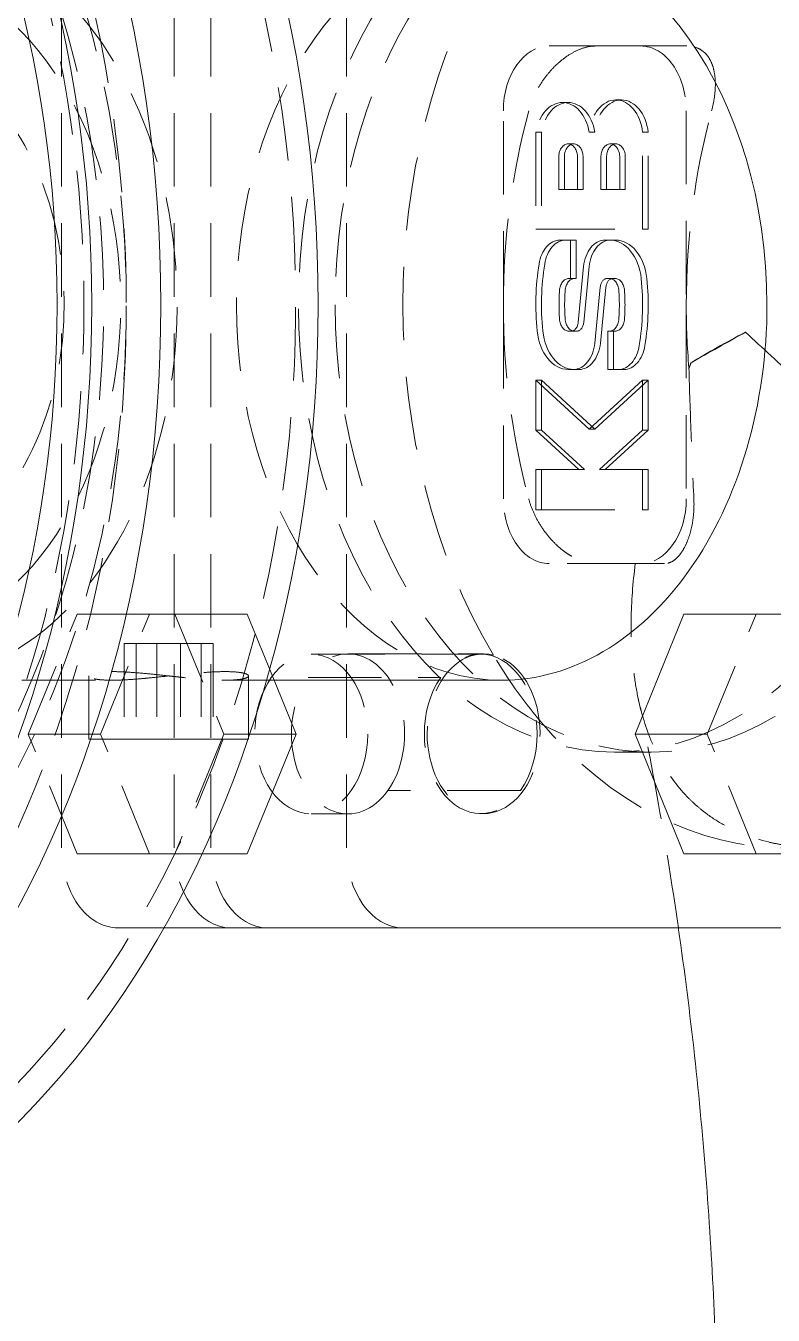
# Model space of a CAD drawing. Header units: millimetres. Extents: x -46397 to 283259, y -8690 to 23983.
# Drawn here: x -39877.8 to -39826.9, y 5236.1 to 5323.8 of the extents above; entities that cross this region are included whole.
import ezdxf

# ---------------------------------------------------------------- set-up
doc = ezdxf.new("R2010")
doc.units = ezdxf.units.MM
doc.linetypes.add('HIDDENX2', pattern=[0.75, 0.5, -0.25])

msp = doc.modelspace()

# ---------------------------------------------------------------- linework, layer by layer
at = {"color": 1, "linetype": 'HIDDENX2', "lineweight": 0, "ltscale": 10, "extrusion": (6.890185696795331e-16, 1, 0)}
for p, q in [((-39875.34658441256, 5267.846750590349, -1.499105149169903), (-39875.34624244607, 5341.759794069078, -1.499105149169903)), ((-39867.66064113873, 5267.846679470694, -1.499105149169903), (-39867.66029917225, 5341.759722949423, -1.499105149169903)), ((-39865.16270957474, 5267.84665635681, -1.499105149169903), (-39865.16236760825, 5341.759699835539, -1.499105149169903)), ((-39855.93957764615, 5267.846571013232, -1.499105149169903), (-39855.93923567969, 5341.759614491962, -1.499105149169903)), ((-39838.98605617811, 5322.411696305021, -1.499105149169903), (-39842.14307738497, 5322.411696305021, -1.499105149169903)), ((-39842.14305701785, 5322.411696304926, -1.499105149169903), (-39835.91744296605, 5322.411638698005, -1.499105149169903)), ((-39832.76042175916, 5322.411638698012, -1.499105149169903), (-39838.98603581096, 5322.411696304926, -1.499105149169903)), ((-39841.23038125894, 5318.567119086128, -1.499105149169903), (-39840.84608409525, 5318.567119086128, -1.499105149169903)), ((-39837.59877205206, 5318.743172438607, -1.499105149169903), (-39837.21447488837, 5318.743172438607, -1.499105149169903)), ((-39845.25594551224, 5304.803029456099, -1.499105149169903), (-39845.25588441087, 5318.009551195314, -1.499105149169903)), ((-39832.80465630727, 5318.009435981478, -1.499105149169903), (-39832.80471740864, 5304.802914242263, -1.499105149169903)), ((-39843.0461825087, 5316.54213588808, -1.499105149169903), (-39843.04621305937, 5309.938875018469, -1.499105149169903)), ((-39843.0461825087, 5316.54213588808, -1.499105149169903), (-39842.66188534501, 5316.54213588808, -1.499105149169903)), ((-39842.66188534501, 5316.542135888073, -1.499105149169903), (-39842.66191589567, 5309.938875018462, -1.499105149169903)), ((-39839.41457431181, 5316.542102284041, -1.499105149169903), (-39839.03027714812, 5316.542102284041, -1.499105149169903)), ((-39835.78299666563, 5309.938807810398, -1.499105149169903), (-39835.78296611493, 5316.542068680002, -1.499105149169903)), ((-39835.78296611493, 5316.542068680002, -1.499105149169903), (-39835.39866895124, 5316.542068680002, -1.499105149169903)), ((-39835.39869950191, 5309.938807810398, -1.499105149169903), (-39835.39866895124, 5316.542068680002, -1.499105149169903)), ((-39841.48978653157, 5314.913317138514, -1.499105149169903), (-39841.48979705459, 5312.638860616756, -1.499105149169903)), ((-39841.10548936788, 5314.913317138506, -1.499105149169903), (-39841.10549989089, 5312.638860616756, -1.499105149169903)), ((-39840.85166140884, 5315.749724277298, -1.499105149169903), (-39840.46736424512, 5315.749724277298, -1.499105149169903)), ((-39840.21354617397, 5312.638848807338, -1.499105149169903), (-39840.21353565098, 5314.913305329096, -1.499105149169903)), ((-39839.82924901028, 5312.638848807338, -1.499105149169903), (-39839.82923848726, 5314.913305329096, -1.499105149169903)), ((-39838.61562804435, 5314.913290543317, -1.499105149169903), (-39838.61563856737, 5312.638834021559, -1.499105149169903)), ((-39838.23133088063, 5314.913290543317, -1.499105149169903), (-39838.23134140365, 5312.638834021566, -1.499105149169903)), ((-39837.9775029216, 5315.749697682101, -1.499105149169903), (-39837.5932057579, 5315.749697682101, -1.499105149169903)), ((-39837.33938768675, 5312.638822212141, -1.499105149169903), (-39837.33937716373, 5314.913278733899, -1.499105149169903)), ((-39836.95509052303, 5312.638822212141, -1.499105149169903), (-39836.95508000001, 5314.913278733899, -1.499105149169903)), ((-39841.48979705459, 5312.638860616756, -1.499105149169903), (-39841.10549989089, 5312.638860616756, -1.499105149169903)), ((-39841.48979705459, 5312.638860616756, -1.499105149169903), (-39840.21354617397, 5312.638848807338, -1.499105149169903)), ((-39841.10549989089, 5312.638860616756, -1.499105149169903), (-39839.82924901028, 5312.638848807338, -1.499105149169903)), ((-39840.21354617397, 5312.638848807338, -1.499105149169903), (-39839.82924901028, 5312.638848807338, -1.499105149169903)), ((-39838.61563856734, 5312.638834021559, -1.499105149169903), (-39838.23134140365, 5312.638834021559, -1.499105149169903)), ((-39838.61563856734, 5312.638834021559, -1.499105149169903), (-39837.33938768675, 5312.638822212141, -1.499105149169903)), ((-39838.23134140365, 5312.638834021559, -1.499105149169903), (-39836.95509052303, 5312.638822212141, -1.499105149169903)), ((-39837.33938768675, 5312.638822212141, -1.499105149169903), (-39836.95509052303, 5312.638822212141, -1.499105149169903)), ((-39843.0462130594, 5309.938875018469, -1.499105149169903), (-39842.66191589567, 5309.938875018469, -1.499105149169903)), ((-39843.0462130594, 5309.938875018469, -1.499105149169903), (-39835.78299666563, 5309.938807810398, -1.499105149169903)), ((-39842.66191589567, 5309.938875018469, -1.499105149169903), (-39835.39869950194, 5309.938807810398, -1.499105149169903)), ((-39835.78299666563, 5309.938807810398, -1.499105149169903), (-39835.39869950194, 5309.938807810398, -1.499105149169903)), ((-39841.3902984414, 5309.205164043679, -1.499105149169903), (-39841.00600127771, 5309.205164043679, -1.499105149169903)), ((-39840.68048311421, 5309.205157475665, -1.499105149169903), (-39841.39028880099, 5309.205164043643, -1.499105149169903)), ((-39840.29618595052, 5309.205157475658, -1.499105149169903), (-39841.00599163727, 5309.205164043643, -1.499105149169903)), ((-39840.6804951987, 5306.593200953906, -1.499105149169903), (-39840.68048311421, 5309.205157475665, -1.499105149169903)), ((-39840.68048311421, 5309.205157475665, -1.499105149169903), (-39840.29618595052, 5309.205157475665, -1.499105149169903)), ((-39840.29619803501, 5306.593200953906, -1.499105149169903), (-39840.29618595052, 5309.205157475658, -1.499105149169903)), ((-39838.33739652578, 5309.205135794541, -1.499105149169903), (-39837.95309936209, 5309.205135794541, -1.499105149169903)), ((-39838.00886527679, 5309.205132754617, -1.499105149169903), (-39838.33738688534, 5309.205135794497, -1.499105149169903)), ((-39838.33738688537, 5309.205135794497, -1.499105149169903), (-39837.95308972165, 5309.205135794497, -1.499105149169903)), ((-39838.00886527679, 5309.205132754617, -1.499105149169903), (-39837.62456811307, 5309.205132754617, -1.499105149169903)), ((-39837.62456811307, 5309.205132754617, -1.499105149169903), (-39837.95308972165, 5309.205135794497, -1.499105149169903)), ((-39839.79706845194, 5307.405171189438, -1.499105149169903), (-39840.16729611787, 5303.595852923393, -1.499105149169903)), ((-39839.41277128825, 5307.405171189438, -1.499105149169903), (-39839.78299895418, 5303.595852923386, -1.499105149169903)), ((-39840.79557115908, 5306.593202018698, -1.499105149169903), (-39840.41127399536, 5306.593202018698, -1.499105149169903)), ((-39840.79556694988, 5306.593202018684, -1.499105149169903), (-39840.41126978619, 5306.593202018684, -1.499105149169903)), ((-39840.79556694988, 5306.593202018684, -1.499105149169903), (-39840.6804951987, 5306.593200953906, -1.499105149169903)), ((-39840.6804951987, 5306.593200953906, -1.499105149169903), (-39840.29619803501, 5306.593200953906, -1.499105149169903)), ((-39840.41126978619, 5306.593202018691, -1.499105149169903), (-39840.29619803501, 5306.593200953906, -1.499105149169903)), ((-39838.18910966138, 5306.593177900572, -1.499105149169903), (-39837.80481249769, 5306.593177900572, -1.499105149169903)), ((-39838.1891065313, 5306.593177900558, -1.499105149169903), (-39837.8048093676, 5306.593177900558, -1.499105149169903)), ((-39838.18910653132, 5306.593177900558, -1.499105149169903), (-39838.03367373315, 5306.593176462305, -1.499105149169903)), ((-39838.03367373315, 5306.593176462312, -1.499105149169903), (-39837.64937656946, 5306.593176462312, -1.499105149169903)), ((-39837.8048093676, 5306.593177900558, -1.499105149169903), (-39837.64937656946, 5306.593176462312, -1.499105149169903)), ((-39839.03218879632, 5302.200772508931, -1.499105149169903), (-39838.66196113042, 5306.010090774983, -1.499105149169903)), ((-39838.64789163263, 5302.200772508923, -1.499105149169903), (-39838.27766396673, 5306.010090774976, -1.499105149169903)), ((-39845.25600661361, 5291.59650771689, -1.499105149169903), (-39845.25594551224, 5304.803029456099, -1.499105149169903)), ((-39832.80471740864, 5304.802914242263, -1.499105149169903), (-39832.80477851001, 5291.596392503055, -1.499105149169903)), ((-39840.64015070986, 5303.012765797804, -1.499105149169903), (-39840.79558351514, 5303.012767236057, -1.499105149169903)), ((-39840.79558351514, 5303.012767236057, -1.499105149169903), (-39840.41128635145, 5303.012767236057, -1.499105149169903)), ((-39840.64015070986, 5303.012765797804, -1.499105149169903), (-39840.25585354617, 5303.012765797804, -1.499105149169903)), ((-39840.64014758691, 5303.012765797789, -1.499105149169903), (-39840.25585042319, 5303.012765797789, -1.499105149169903)), ((-39840.25585354617, 5303.012765797804, -1.499105149169903), (-39840.41128635142, 5303.012767236057, -1.499105149169903)), ((-39838.14876204956, 5303.012742744456, -1.499105149169903), (-39838.14877413405, 5300.400786222704, -1.499105149169903)), ((-39838.03369029841, 5303.012741679678, -1.499105149169903), (-39838.14876204956, 5303.012742744463, -1.499105149169903)), ((-39838.14876204956, 5303.012742744456, -1.499105149169903), (-39837.76446488587, 5303.012742744456, -1.499105149169903)), ((-39838.03369029841, 5303.012741679678, -1.499105149169903), (-39837.64939313472, 5303.012741679678, -1.499105149169903)), ((-39838.03368608921, 5303.012741679656, -1.499105149169903), (-39837.64938892549, 5303.012741679656, -1.499105149169903)), ((-39837.76446488587, 5303.012742744463, -1.499105149169903), (-39837.76447697036, 5300.400786222711, -1.499105149169903)), ((-39837.64939313472, 5303.012741679678, -1.499105149169903), (-39837.76446488587, 5303.012742744456, -1.499105149169903)), ((-39840.8203919715, 5300.400810943745, -1.499105149169903), (-39840.43609480781, 5300.400810943745, -1.499105149169903)), ((-39840.8203919715, 5300.400810943745, -1.499105149169903), (-39840.49187036292, 5300.400807903864, -1.499105149169903)), ((-39840.49187036295, 5300.400807903864, -1.499105149169903), (-39840.10757319923, 5300.400807903864, -1.499105149169903)), ((-39840.49186072248, 5300.40080790382, -1.499105149169903), (-39840.10756355879, 5300.40080790382, -1.499105149169903)), ((-39840.43609480781, 5300.400810943745, -1.499105149169903), (-39840.10757319923, 5300.400807903864, -1.499105149169903)), ((-39838.14877413405, 5300.400786222704, -1.499105149169903), (-39837.76447697036, 5300.400786222704, -1.499105149169903)), ((-39838.14877413405, 5300.400786222704, -1.499105149169903), (-39837.4389684473, 5300.400779654718, -1.499105149169903)), ((-39837.76447697036, 5300.400786222704, -1.499105149169903), (-39837.05467128361, 5300.400779654718, -1.499105149169903)), ((-39837.43895880686, 5300.400779654675, -1.499105149169903), (-39837.05466164317, 5300.400779654675, -1.499105149169903)), ((-39843.04626058266, 5299.667135887971, -1.499105149169903), (-39843.04627628697, 5296.272788644538, -1.499105149169903)), ((-39839.41466781677, 5296.331829590587, -1.499105149169903), (-39843.04626058266, 5299.667135887964, -1.499105149169903)), ((-39843.04626058266, 5299.667135887971, -1.499105149169903), (-39842.66196341897, 5299.667135887971, -1.499105149169903)), ((-39842.66196341897, 5299.667135887964, -1.499105149169903), (-39842.66197912328, 5296.272788644531, -1.499105149169903)), ((-39839.03037065308, 5296.331829590587, -1.499105149169903), (-39842.66196341897, 5299.667135887971, -1.499105149169903)), ((-39835.78304418889, 5299.6670686799, -1.499105149169903), (-39839.41466781677, 5296.331829590587, -1.499105149169903)), ((-39835.3987470252, 5299.6670686799, -1.499105149169903), (-39839.03037065308, 5296.331829590587, -1.499105149169903)), ((-39835.78305989321, 5296.272721436467, -1.499105149169903), (-39835.78304418892, 5299.6670686799, -1.499105149169903)), ((-39835.78304418889, 5299.6670686799, -1.499105149169903), (-39835.3987470252, 5299.6670686799, -1.499105149169903)), ((-39835.39876272951, 5296.272721436467, -1.499105149169903), (-39835.3987470252, 5299.6670686799, -1.499105149169903)), ((-39843.04627628697, 5296.272788644538, -1.499105149169903), (-39842.66197912325, 5296.272788644538, -1.499105149169903)), ((-39843.04627628697, 5296.272788644538, -1.499105149169903), (-39840.12746272841, 5293.592108879416, -1.499105149169903)), ((-39842.66197912328, 5296.272788644538, -1.499105149169903), (-39839.74316556472, 5293.592108879416, -1.499105149169903)), ((-39839.41466781677, 5296.331829590587, -1.499105149169903), (-39839.03037065308, 5296.331829590587, -1.499105149169903)), ((-39838.70189825637, 5293.592095688374, -1.499105149169903), (-39835.78305989321, 5296.272721436467, -1.499105149169903)), ((-39838.31760109268, 5293.592095688366, -1.499105149169903), (-39835.39876272951, 5296.272721436467, -1.499105149169903)), ((-39835.78305989321, 5296.272721436467, -1.499105149169903), (-39835.39876272951, 5296.272721436467, -1.499105149169903)), ((-39843.04628868928, 5293.59213588793, -1.499105149169903), (-39843.04630131691, 5290.862788061825, -1.499105149169903)), ((-39840.12746272841, 5293.592108879423, -1.499105149169903), (-39843.04628868928, 5293.59213588793, -1.499105149169903)), ((-39843.04628868928, 5293.59213588793, -1.499105149169903), (-39842.66199152559, 5293.59213588793, -1.499105149169903)), ((-39842.66199152559, 5293.59213588793, -1.499105149169903), (-39842.66200415322, 5290.862788061825, -1.499105149169903)), ((-39839.74316556472, 5293.592108879423, -1.499105149169903), (-39842.66199152559, 5293.59213588793, -1.499105149169903)), ((-39840.12746272841, 5293.592108879423, -1.499105149169903), (-39839.74316556472, 5293.592108879423, -1.499105149169903)), ((-39835.78307229554, 5293.592068679859, -1.499105149169903), (-39838.7018982564, 5293.592095688374, -1.499105149169903)), ((-39838.70189825637, 5293.592095688374, -1.499105149169903), (-39838.31760109268, 5293.592095688374, -1.499105149169903)), ((-39835.39877513185, 5293.592068679859, -1.499105149169903), (-39838.31760109268, 5293.592095688374, -1.499105149169903)), ((-39835.78308492314, 5290.862720853754, -1.499105149169903), (-39835.78307229554, 5293.592068679859, -1.499105149169903)), ((-39835.78307229554, 5293.592068679859, -1.499105149169903), (-39835.39877513185, 5293.592068679859, -1.499105149169903)), ((-39835.39878775945, 5290.862720853754, -1.499105149169903), (-39835.39877513182, 5293.592068679859, -1.499105149169903)), ((-39843.04630131691, 5290.862788061832, -1.499105149169903), (-39842.66200415319, 5290.862788061832, -1.499105149169903)), ((-39843.04630131691, 5290.862788061832, -1.499105149169903), (-39835.78308492314, 5290.862720853761, -1.499105149169903)), ((-39842.66200415319, 5290.862788061825, -1.499105149169903), (-39835.39878775945, 5290.862720853754, -1.499105149169903)), ((-39835.78308492314, 5290.862720853754, -1.499105149169903), (-39835.39878775945, 5290.862720853754, -1.499105149169903)), ((-39835.91760590303, 5287.194247393442, -1.499105149169903), (-39842.14321995483, 5287.194305000357, -1.499105149169903)), ((-39838.98619874794, 5287.194305000357, -1.499105149169903), (-39836.27673992625, 5287.194279929167, -1.499105149169903)), ((-39834.27853052312, 5287.19424739334, -1.499105149169903), (-39835.91758553591, 5287.19424739334, -1.499105149169903)), ((-39877.59872518756, 5275.596796106979, -1.499105149169903), (-39874.27057640703, 5283.74897002007, -1.499105149169903)), ((-39874.27057640703, 5283.74897002007, -1.499105149169903), (-39869.35157271178, 5283.748924503491, -1.499105149169903)), ((-39874.27057640703, 5283.74897002007, -1.499105149169903), (-39867.61435427971, 5283.74897002007, -1.499105149169903)), ((-39872.67972149234, 5275.5967505904, -1.499105149169903), (-39869.35157271178, 5283.748924503491, -1.499105149169903)), ((-39869.35157271178, 5283.748924503491, -1.499105149169903), (-39862.69535058446, 5283.748924503491, -1.499105149169903)), ((-39867.61435427971, 5283.74897002007, -1.499105149169903), (-39862.69535058446, 5283.748924503491, -1.499105149169903)), ((-39867.61435427971, 5283.74897002007, -1.499105149169903), (-39864.28628093295, 5275.596796106972, -1.499105149169903)), ((-39862.69535058446, 5283.748924503491, -1.499105149169903), (-39860.8627500477, 5279.259937413301, -1.499105149169903)), ((-39832.96631725266, 5283.74897002007, -1.499105149169903), (-39828.04731355741, 5283.748924503499, -1.499105149169903)), ((-39831.37546233798, 5275.5967505904, -1.499105149169903), (-39828.04731355741, 5283.748924503491, -1.499105149169903)), ((-39828.04731355741, 5283.748924503491, -1.499105149169903), (-39821.39109143009, 5283.748924503491, -1.499105149169903)), ((-39871.07573010464, 5281.760021651581, -1.499105149169903), (-39871.07576027815, 5275.238282521105, -1.499105149169903)), ((-39870.26361464072, 5281.76000387168, -1.499105149169903), (-39871.07573010464, 5281.760021651588, -1.499105149169903)), ((-39871.07573010464, 5281.760021651581, -1.499105149169903), (-39868.85698939551, 5281.760021651581, -1.499105149169903)), ((-39870.26361464072, 5281.76000387168, -1.499105149169903), (-39870.26364481423, 5275.238264741204, -1.499105149169903)), ((-39867.23275846773, 5281.759986091757, -1.499105149169903), (-39870.26361464072, 5281.760003871673, -1.499105149169903)), ((-39868.85698939551, 5281.760021651581, -1.499105149169903), (-39868.85701956903, 5275.238282521105, -1.499105149169903)), ((-39868.85698939551, 5281.760021651581, -1.499105149169903), (-39865.82613322252, 5281.760003871673, -1.499105149169903)), ((-39867.23275846773, 5281.759986091757, -1.499105149169903), (-39867.23278864124, 5275.238246961281, -1.499105149169903)), ((-39865.0140177586, 5281.759986091757, -1.499105149169903), (-39867.23275846773, 5281.759986091757, -1.499105149169903)), ((-39865.82613322252, 5281.76000387168, -1.499105149169903), (-39865.82616339604, 5275.238264741204, -1.499105149169903)), ((-39865.82613322252, 5281.76000387168, -1.499105149169903), (-39865.0140177586, 5281.759986091764, -1.499105149169903)), ((-39865.0140177586, 5281.759986091757, -1.499105149169903), (-39865.01404793211, 5275.238246961281, -1.499105149169903)), ((-39858.33750580202, 5281.031462079353, -1.499105149169903), (-39846.80859089128, 5281.031355399874, -1.499105149169903)), ((-39855.82420225089, 5281.053178095909, -1.499105149169903), (-39846.60107032233, 5281.053092752324, -1.499105149169903)), ((-39885.53052462565, 5279.260165669412, -1.499105149169903), (-39871.88797687038, 5279.260039432043, -1.499105149169903)), ((-39873.47966676179, 5279.550766011324, -1.499105149169903), (-39873.47968671392, 5275.238289885786, -1.499105149169903)), ((-39864.2020772445, 5279.259968312795, -1.499105149169903), (-39861.38611076062, 5279.259942256062, -1.499105149169903)), ((-39862.61010154415, 5279.55073271783, -1.499105149169903), (-39862.61012097105, 5275.351776734958, -1.499105149169903)), ((-39858.54930118896, 5279.450482186602, -1.499105149169903), (-39849.51831784224, 5279.450398621014, -1.499105149169903)), ((-39874.27065184081, 5267.444622193888, -1.499105149169903), (-39877.59872518756, 5275.596796106979, -1.499105149169903)), ((-39877.59872518756, 5275.596796106979, -1.499105149169903), (-39872.67972149234, 5275.5967505904, -1.499105149169903)), ((-39869.35164814556, 5267.444576677301, -1.499105149169903), (-39872.67972149234, 5275.5967505904, -1.499105149169903)), ((-39864.28628093295, 5275.596796106979, -1.499105149169903), (-39867.61442971349, 5267.444622193881, -1.499105149169903)), ((-39864.28628093295, 5275.596796106979, -1.499105149169903), (-39862.52719908755, 5275.596779829825, -1.499105149169903)), ((-39836.2944660332, 5275.596796106979, -1.499105149169903), (-39831.37546233798, 5275.5967505904, -1.499105149169903)), ((-39828.0473889912, 5267.444576677301, -1.499105149169903), (-39831.37546233795, 5275.5967505904, -1.499105149169903)), ((-39868.85701956903, 5275.238282521113, -1.499105149169903), (-39871.07576027815, 5275.238282521113, -1.499105149169903)), ((-39870.26364481423, 5275.238264741197, -1.499105149169903), (-39871.07576027815, 5275.238282521113, -1.499105149169903)), ((-39867.23278864124, 5275.238246961281, -1.499105149169903), (-39870.26364481423, 5275.238264741197, -1.499105149169903)), ((-39868.85701956903, 5275.238282521113, -1.499105149169903), (-39865.82616339604, 5275.238264741197, -1.499105149169903)), ((-39865.01404793214, 5275.238246961281, -1.499105149169903), (-39867.23278864124, 5275.238246961281, -1.499105149169903)), ((-39865.82616339604, 5275.238264741197, -1.499105149169903), (-39865.01404793214, 5275.238246961281, -1.499105149169903)), ((-39837.68557300643, 5274.368418601824, -1.499105149169903), (-39835.18764144243, 5274.368395487933, -1.499105149169903)), ((-39844.08359253159, 5271.764486091956, -1.499105149169903), (-39853.11457587834, 5271.764569657552, -1.499105149169903)), ((-39858.33760638037, 5270.161896862129, -1.499105149169903), (-39855.83967481638, 5270.161873748238, -1.499105149169903)), ((-39846.79331948253, 5270.183529313089, -1.499105149169903), (-39846.60117090069, 5270.183527535092, -1.499105149169903)), ((-39867.61442971349, 5267.444622193888, -1.499105149169903), (-39874.27065184081, 5267.444622193888, -1.499105149169903)), ((-39874.27065184081, 5267.444622193888, -1.499105149169903), (-39869.35164814556, 5267.444576677309, -1.499105149169903)), ((-39865.77701501656, 5267.444576677301, -1.499105149169903), (-39869.35164814556, 5267.444576677301, -1.499105149169903)), ((-39867.61442971349, 5267.444622193888, -1.499105149169903), (-39865.77700174067, 5267.444605191779, -1.499105149169903)), ((-39871.50366306474, 5262.411967981726, -1.499105149169903), (-39868.36117202515, 5262.411938903601, -1.499105149169903)), ((-39868.36115560561, 5262.411967981624, -1.499105149169903), (-39871.50363792013, 5262.411967981624, -1.499105149169903))]:
    msp.add_line(p, q, dxfattribs=at)
at = {"color": 2, "linetype": 'Continuous', "lineweight": 0, "ltscale": 10, "extrusion": (6.890185696795331e-16, 1, 0)}
for p, q in [((-39836.2944660332, 5275.596796106979, -1.499105149169903), (-39832.96631725266, 5283.74897002007, -1.499105149169903)), ((-39832.96631725266, 5283.74897002007, -1.499105149169903), (-39826.31009512534, 5283.74897002007, -1.499105149169903)), ((-39861.38611076062, 5279.259942256062, -1.499105149169903), (-39845.37147101996, 5279.259794069224, -1.499105149169903)), ((-39860.8627500477, 5279.259937413301, -1.499105149169903), (-39859.3672772377, 5275.5967505904, -1.499105149169903)), ((-39859.3672772377, 5275.5967505904, -1.499105149169903), (-39862.69542601827, 5267.444576677301, -1.499105149169903)), ((-39862.52719908755, 5275.596779829825, -1.499105149169903), (-39859.3672772377, 5275.5967505904, -1.499105149169903)), ((-39832.96639268645, 5267.444622193888, -1.499105149169903), (-39836.2944660332, 5275.596796106979, -1.499105149169903)), ((-39862.61012097105, 5275.351776734958, -1.499105149169903), (-39862.61012149634, 5275.238239596593, -1.499105149169903)), ((-39862.69542601824, 5267.444576677301, -1.499105149169903), (-39865.77701501656, 5267.444576677301, -1.499105149169903)), ((-39865.77700174067, 5267.444605191779, -1.499105149169903), (-39862.69542601824, 5267.444576677309, -1.499105149169903)), ((-39826.31017055913, 5267.444622193888, -1.499105149169903), (-39832.96639268645, 5267.444622193888, -1.499105149169903)), ((-39832.96639268645, 5267.444622193888, -1.499105149169903), (-39828.0473889912, 5267.444576677309, -1.499105149169903)), ((-39821.39116686388, 5267.444576677301, -1.499105149169903), (-39828.0473889912, 5267.444576677301, -1.499105149169903)), ((-39868.36117202515, 5262.411938903601, -1.499105149169903), (-39863.81771979091, 5262.411896862078, -1.499105149169903)), ((-39819.23922365709, 5262.411967981624, -1.499105149169903), (-39868.36115560561, 5262.411967981624, -1.499105149169903)), ((-39811.55328038329, 5262.411896861969, -1.499105149169903), (-39863.81769464634, 5262.411896861969, -1.499105149169903)), ((-39861.31978822695, 5262.411873748194, -1.499105149169903), (-39852.09665629835, 5262.411788404609, -1.499105149169903)), ((-39809.0553488193, 5262.411873748078, -1.499105149169903), (-39861.31976308234, 5262.411873748078, -1.499105149169903)), ((-39799.8322168907, 5262.4117884045, -1.499105149169903), (-39852.09663115378, 5262.4117884045, -1.499105149169903))]:
    msp.add_line(p, q, dxfattribs=at)
at = {"color": 1, "linetype": 'HIDDENX2', "lineweight": 0, "ltscale": 10}
for centre, major_axis, ratio, start_param, end_param in [((-39905.8980379421, 5304.803832396962, -1.499105149169903), (-0.0006084991956002776, -65.76086956422351), 0.7071067811714111, -1.570789783786966, 4.490080882379702), ((-39917.42695285281, 5304.803939076456, -1.499105149169903), (-0.0006084991799773386, -65.76086956422536), 0.7071067811713733, -1.570789783786884, 4.712395523392702), ((-39917.42695285281, 5304.803939076456, -1.499105149169903), (-0.0005707182605037352, -61.67786304708815), 0.707106781171373, -1.570789783786884, 4.712395523392702), ((-39908.20382092422, 5304.803853732871, -1.499105149169903), (-0.0004878051277504286, -52.71739130355257), 0.7071067811713732, -1.570789783786884, 4.712395523392702), ((-39908.20382092425, 5304.803853732878, -1.499105149169903), (-0.0004676894438830547, -50.54347826010788), 0.7071067811713733, -0.3621533011822278, 3.265440386558965), ((-39885.53028826648, 5304.803643929898, -1.499105149169903), (-0.0002363591805326111, -25.54347826048591), 0.7071067811714474, -0.03637033671137146, 4.712395523392632), ((-39887.45177408491, 5304.803661709807, -1.499105149169903), (-0.0002112145936223511, -22.82608695617791), 0.7071067811713393, 0.1489508395607219, 4.712395523392773), ((-39887.45177408494, 5304.803661709807, -1.499105149169903), (-0.0001609253951970682, -17.39130434756332), 0.7071067811715488, 0.3522211058084241, 2.822669206594572), ((-39841.23038125894, 5315.926399568099, -1.499105149169903), (1.652971331546051e-15, 2.640719518032856), 0.7071067811865471, -1.33547323991281, 1.335460153896791), ((-39840.84608409525, 5315.926399568099, -1.499105149169903), (2.208082843858663e-15, 2.640719518032906), 0.7071067811865471, -1.335473239912803, 1.335460153896798), ((-39837.59877205206, 5316.144667003758, -1.499105149169903), (1.84592964925678e-15, 2.59850543485099), 0.7071067811865471, -1.417259087263, 1.417246001247582), ((-39837.21447488837, 5316.144667003758, -1.499105149169903), (1.956951951726226e-15, 2.598505434861047), 0.7071067811865474, -1.417259087263005, 1.417246001247577), ((-39819.12373838076, 5304.803029456084, -1.499105149169903), (-0.0003419665273411262, -36.95652173863926), 0.7071067811683491, -1.936221932136347, -1.570789783786398), ((-39840.85166140884, 5314.84467207477, -1.499105149169903), (6.929867131215519e-16, 0.9050522025444379), 0.7071067811865471, -1.494889979430657, 1.494876893415022), ((-39840.46736424515, 5314.84467207477, -1.499105149169903), (6.652311375032567e-16, 0.9050522025405682), 0.7071067811865471, -1.494889979430662, 1.494876893415016), ((-39837.9775029216, 5314.844645479566, -1.499105149169903), (6.305366679867672e-16, 0.9050522025449899), 0.7071067811865472, -1.49488997942264, 1.494876893407006), ((-39837.5932057579, 5314.844645479566, -1.499105149169903), (7.068645009270805e-16, 0.9050522025411202), 0.7071067811865472, -1.494889979422646, 1.494876893407), ((-39841.3902984414, 5307.121468391454, -1.499105149169903), (1.517387773184917e-15, 2.083695652233512), 0.7071067811865472, -6.543008526982419e-06, 1.349022882197171), ((-39841.00600127771, 5307.121468391454, -1.499105149169903), (1.546727300410815e-15, 2.08369565223192), 0.707106781186547, -6.543008536752382e-06, 1.349022882197161), ((-39838.33739652578, 5307.121440142316, -1.499105149169903), (1.542632743141124e-15, 2.083695652228055), 0.7071067811865471, -6.543008526982419e-06, 1.434204764213336), ((-39837.95309936209, 5307.121440142316, -1.499105149169903), (1.435704997949333e-15, 2.08369565223342), 0.7071067811865472, -6.543008538528738e-06, 1.434204764213324), ((-39838.008879398, 5306.152958841561, -1.499105149169903), (1.991982201574462e-15, 3.052173913128493), 0.7071067811865471, -1.429298919284176, -6.543008842063713e-06), ((-39837.62458223428, 5306.152958841561, -1.499105149169903), (-2.18958312970668e-15, -3.052173913127115), 0.7071067811865471, 1.712293734305601, 3.141586110580935), ((-39834.11939800557, 5304.8029228513, -1.499105149169903), (-8.254395766043945e-15, -12.62445652218013), 0.7071067811865472, -1.792569771390543, -1.429298919284624), ((-39833.73510084188, 5304.8029228513, -1.499105149169903), (9.586663395594541e-15, 12.62445652218073), 0.7071067811865472, 1.349022882199249, 1.712293734305169), ((-39840.79557115908, 5305.683419409982, -1.499105149169903), (6.582303651162984e-16, 0.9097826087249022), 0.7071067811865472, -6.543008833403974e-06, 1.473871025558122), ((-39840.41127399539, 5305.683419409982, -1.499105149169903), (6.0604043007082e-16, 0.9097826087243147), 0.7071067811865471, -6.543008768344905e-06, 1.473871025558187), ((-39838.18910966138, 5305.918177900555, -1.499105149169903), (4.722695269067139e-16, 0.6750000000192444), 0.7071067811865471, -6.557901398807076e-06, 1.434204764212881), ((-39837.80481249766, 5305.918177900555, -1.499105149169903), (4.650875345499915e-16, 0.6750000000236666), 0.7071067811865472, -6.557901427894919e-06, 1.434204764212851), ((-39838.03367794235, 5305.68339385361, -1.499105149169903), (6.823682630120537e-16, 0.9097826087217805), 0.7071067811865472, -1.473884239954837, -6.54300877100944e-06), ((-39837.64938077866, 5305.68339385361, -1.499105149169903), (-6.666456374460166e-16, -0.9097826087230831), 0.7071067811865471, 1.667708413634893, 3.14158611058096), ((-39844.70985924272, 5304.803020847069, -1.499105149169903), (8.254395766043945e-15, 12.62445652218013), 0.7071067811865472, -1.792569771390543, -1.429298919284624), ((-39844.325562079, 5304.803020847069, -1.499105149169903), (-9.586663395594541e-15, -12.62445652218073), 0.7071067811865472, 1.349022882199249, 1.712293734305169), ((-39834.39216165102, 5304.802925375235, -1.499105149169903), (-7.673043920037767e-15, -10.00827569278355), 0.7071067811865475, -1.667721628020416, -1.473884104816073), ((-39834.00786448733, 5304.802925375235, -1.499105149169903), (7.562021617575141e-15, 10.00827569278339), 0.7071067811865474, 1.473871025569375, 1.667708548773719), ((-39844.43709559698, 5304.803018323119, -1.499105149169903), (8.006110827160011e-15, 10.0082756923985), 0.7071067811865472, -1.667721628022878, -1.473884123251275), ((-39844.05279843329, 5304.803018323119, -1.499105149169903), (-7.562021617309868e-15, -10.00827569239838), 0.7071067811865472, 1.473871025566915, 1.667708530338518), ((-39819.12373838085, 5304.803029456113, -1.499105149169903), (-0.0003419664146775543, -36.95652173863928), 0.70710678116626, -1.570789783787765, -1.205357635437816), ((-39840.79557930591, 5303.922549844773, -1.499105149169903), (-6.615515813125821e-16, -0.9097826087395601), 0.7071067811865472, -1.473884037090741, -6.543024763105976e-06), ((-39840.41128214222, 5303.922549844773, -1.499105149169903), (6.577068987611619e-16, 0.9097826087339972), 0.7071067811865472, 1.667708616499077, 3.141586110565055), ((-39840.64014758691, 5303.687765797807, -1.499105149169903), (-4.97306550275578e-16, -0.6750000000155406), 0.7071067811865472, -6.543004591463841e-06, 1.43420476421671), ((-39840.25585042321, 5303.687765797807, -1.499105149169903), (-4.095763833134258e-16, -0.6750000000159629), 0.7071067811865474, -6.543004602566072e-06, 1.434204764216699), ((-39838.03368608921, 5303.922524288379, -1.499105149169903), (-6.75061756808682e-16, -0.9097826087212643), 0.7071067811865472, -6.543008833403974e-06, 1.473871025562101), ((-39837.64938892549, 5303.922524288379, -1.499105149169903), (-5.644070666471341e-16, -0.9097826087239628), 0.7071067811865472, -6.543008768344905e-06, 1.473871025562167), ((-39840.82037785029, 5303.452984856801, -1.499105149169903), (-2.103004504031484e-15, -3.05217391312052), 0.707106781186547, -1.429298919285612, -6.543006460635326e-06), ((-39840.4360806866, 5303.452984856801, -1.499105149169903), (2.236676467504363e-15, 3.052173913121657), 0.7071067811865471, 1.712293734304206, 3.141586110583358), ((-39803.89321932785, 5302.274181903939, -1.499105149169903), (-35.66605628011537, -9.680750413067745), 0.2534000879745835, -0.8701273824688469, -0.7128905206299458), ((-39840.49186072248, 5302.484503556053, -1.499105149169903), (-1.542632743141124e-15, -2.083695652228055), 0.7071067811865471, -6.543008526982419e-06, 1.434204764213336), ((-39840.10756355879, 5302.484503556053, -1.499105149169903), (-1.435704997949333e-15, -2.08369565223342), 0.7071067811865472, -6.543008538528738e-06, 1.434204764213324), ((-39837.43895880686, 5302.484475306915, -1.499105149169903), (-1.517387773184917e-15, -2.083695652233512), 0.7071067811865472, -6.543008526982419e-06, 1.349022882197171), ((-39837.05466164317, 5302.484475306915, -1.499105149169903), (-1.546727300410815e-15, -2.08369565223192), 0.707106781186547, -6.543008536752382e-06, 1.349022882197161), ((-39846.80864118048, 5275.596572791265, -1.499105149169903), (5.028918524982205e-05, 5.434782608614324), 0.7071067811715295, -2.353359516168322, 0.782576275629761), ((-39858.3375560912, 5275.596679470745, -1.499105149169903), (-5.028918842787923e-05, -5.434782608613668), 0.7071067811713732, 1.570802869802909, 7.853988176982496), ((-39855.82425254007, 5275.618395487293, -1.499105149169903), (5.028919655699948e-05, 5.434782608613931), 0.7071067811715299, -2.359016378069093, 0.7882331373135942), ((-39846.60112061151, 5275.618310143715, -1.499105149169903), (5.028919361457539e-05, 5.434782608614602), 0.7071067811711693, -0.1736067804672476, 4.8860088468697), ((-39846.60112061151, 5275.618310143715, -1.499105149169903), (5.02891998012932e-05, 5.434782608608627), 0.707106781171992, -1.397176460309948, -0.1736067804659509), ((-39846.79326919335, 5275.618311921705, -1.499105149169903), (-5.028919250357521e-05, -5.43478260861434), 0.7071067811708581, -2.35335951616644, 0.782576275629514)]:
    msp.add_ellipse(centre, major_axis=major_axis, ratio=ratio, start_param=start_param, end_param=end_param, dxfattribs=at)
at = {"color": 2, "linetype": 'Continuous', "lineweight": 0, "ltscale": 10}
for centre, major_axis, ratio, start_param, end_param in [((-39916.61066008711, 5304.803931523124, -1.499105149169903), (-0.0006286148553484898, -67.93478260767084), 0.707106781171373, -1.570789783786884, 4.712395523392702), ((-39905.8980379421, 5304.803832396977, -1.499105149169903), (-0.0006286148550644843, -67.9347826076701), 0.7071067811713899, 2.597233569913262e-14, 3.141592653589819), ((-39918.96414150757, 5304.803953300386, -1.499105149169903), (-0.0005978171597637182, -64.60645726415213), 0.7071067811713732, -1.570789783786884, 4.712395523392702), ((-39918.96414150757, 5304.803953300386, -1.499105149169903), (-0.0005670194641789456, -61.27813192063342), 0.7071067811713732, -1.570789783786884, 4.712395523392702)]:
    msp.add_ellipse(centre, major_axis=major_axis, ratio=ratio, start_param=start_param, end_param=end_param, dxfattribs=at)
at = {"color": 1, "linetype": 'HIDDENX2', "lineweight": 0, "ltscale": 10, "extrusion": (0, 0, -1)}
for centre, major_axis, ratio, start_param, end_param in [((-39837.68529138697, 5304.803201210062, -1.499105149169903), (-0.000281619455193488, -30.43478260823654), 0.7071067811713732, -1.570802869802909, 4.712382437376677), ((-39835.18735982297, 5304.803178096178, -1.499105149169903), (0.000281619455193488, 30.43478260823654), 0.7071067811713732, -1.570802869802908, 4.712382437376678), ((-39845.37123466079, 5304.803272329717, -1.499105149169903), (-0.000236359181769064, -25.54347826048435), 0.7071067811714706, 2.83225954378315e-13, 3.141592653590076), ((-39825.96422789441, 5304.803092752593, -1.499105149169903), (0.0003419664860799094, 36.95652173856841), 0.707106781171411, -2.271640074187848, -0.8699656654182806), ((-39842.14307738497, 5318.009522391857, -1.499105149169903), (3.253181134584827e-15, 4.402173913163653), 0.7071067811865471, -1.570789783786945, 6.543007538217793e-06), ((-39835.91746333317, 5318.009464784936, -1.499105149169903), (2.822569912991474e-15, 4.402173913163652), 0.7071067811865474, 6.543007550421741e-06, 1.570802869803273), ((-39806.67251027719, 5304.802914242248, -1.499105149169903), (0.0003419665269918548, 36.95652173865024), 0.7071067811683482, -1.57080286980334, -1.2053707214535), ((-39799.23513748957, 5304.802845422683, -1.499105149169903), (-72.7330386298257, -35.36103590746828), 0.1476552784938587, 1.16909804999911, 1.225548088728085), ((-39842.14319958771, 5291.596478913426, -1.499105149169903), (-2.83098603235414e-15, -4.402173913161833), 0.7071067811865474, 6.543007550419033e-06, 1.570802869803687), ((-39835.91758553591, 5291.596421306519, -1.499105149169903), (-3.079573261720598e-15, -4.402173913170929), 0.707106781186547, -1.570789783786118, 6.543005885983888e-06), ((-39825.96422789543, 5304.803092752397, -1.499105149169903), (0.0003419652278241877, 36.95652173829834), 0.7071067811548082, -2.440761992189883, -2.271640074163077), ((-39855.8396245272, 5275.596656356861, -1.499105149169903), (-5.028919131741293e-05, -5.434782608612631), 0.7071067811720488, -0.7882331373120541, 2.359016378068739), ((-39825.96422789441, 5304.803092752586, -1.499105149169903), (-0.0003419664916292483, -36.95652173856843), 0.7071067811714067, -0.7008437473929643, 0.7008306613765451), ((-39868.04490410513, 5275.238264741197, -1.499105149169903), (-5.434782608790597, 2.514459407084242e-05), 4.626605308166125e-06, -0.7853981634081508, 3.022161124397711), ((-39868.04490410513, 5275.238264741197, -1.499105149169903), (5.434782608786715, -2.514459281219812e-05), 4.626605367218327e-06, 0.1194346918839509, 2.356194490095116), ((-39871.50361277556, 5267.846750590349, -1.499105149169903), (-5.028920600169603e-05, -5.434782608612379), 0.7071067811725373, -6.543010298898366e-06, 1.570789783784933), ((-39863.81766950173, 5267.846679470694, -1.499105149169903), (-5.028920600170444e-05, -5.434782608614199), 0.7071067811725372, -6.543010298898366e-06, 1.570789783784598), ((-39861.31973793774, 5267.84665635681, -1.499105149169903), (-5.028919349851719e-05, -5.434782608615403), 0.7071067811716002, 0.002909947527710063, 1.570789783785888), ((-39852.09660600917, 5267.846571013232, -1.499105149169903), (-5.028919571178608e-05, -5.4347826086142), 0.7071067811725372, -6.543008952419882e-06, 1.570789783785944)]:
    msp.add_ellipse(centre, major_axis=major_axis, ratio=ratio, start_param=start_param, end_param=end_param, dxfattribs=at)
at = {"color": 2, "linetype": 'Continuous', "lineweight": 0, "ltscale": 10, "extrusion": (0, 0, -1)}
for centre, major_axis, ratio, start_param, end_param in [((-39845.37123466079, 5304.803272329717, -1.499105149169903), (0.0002363591843415034, 25.54347826048071), 0.7071067811711644, -4.263256414560601e-13, 1.570789783786422), ((-39845.37123466079, 5304.803272329717, -1.499105149169903), (-0.000236359192332595, -25.54347826048584), 0.7071067811712097, -1.570802869803024, -5.062616992290714e-13), ((-39861.31973888696, 5267.846657170233, -1.499105149169903), (-4.838878031834678e-05, -5.4347834220476), 0.707106781172538, -6.295492052110774e-06, 0.002910194607491028)]:
    msp.add_ellipse(centre, major_axis=major_axis, ratio=ratio, start_param=start_param, end_param=end_param, dxfattribs=at)
at = {"color": 1, "linetype": 'HIDDENX2', "lineweight": 0, "ltscale": 10, "extrusion": (0, 0, -0.9999999999999999)}
msp.add_ellipse((-39806.67251027885, 5304.802914242277, -1.499105149169903), major_axis=(0.0003419662909440021, 36.95652173860464), ratio=0.7071067811239389, start_param=-1.687593638267048, end_param=-1.570802869799561, dxfattribs=at)
at = {"color": 2, "linetype": 'Continuous', "lineweight": 0, "ltscale": 10, "extrusion": (0, 0, -0.9999999999999998)}
msp.add_ellipse((-39868.0449041049, 5275.238264741255, -1.499105149169903), major_axis=(5.434782608550054, -2.51446547569515e-05), ratio=4.626605871745511e-06, start_param=-0.119431529263168, end_param=0.1194346919103517, dxfattribs=at)
at = {"color": 1, "linetype": 'HIDDENX2', "lineweight": 0, "ltscale": 10}
for points, knots in [([(-39838.98603581096, 5322.411696304926, -1.499105149169903), (-39839.20186148753, 5322.411698302009, -1.499105149169903), (-39839.425296815, 5322.380306313494, -1.499105149169903), (-39839.88608947664, 5322.258326821257, -1.499105149169903), (-39840.1257730042, 5322.16607763951, -1.499105149169903), (-39840.59621847299, 5321.931423376222, -1.499105149169903), (-39840.8292080196, 5321.788897902518, -1.499105149169903), (-39841.28952681404, 5321.454481439282, -1.499105149169903), (-39841.50974355012, 5321.267755949887, -1.499105149169903), (-39841.93046197918, 5320.858233109148, -1.499105149169903), (-39842.13255444844, 5320.633105498086, -1.499105149169903), (-39842.50357713967, 5320.160788618824, -1.499105149169903), (-39842.67366286553, 5319.912975278999, -1.499105149169903), (-39842.98252830646, 5319.393816401261, -1.499105149169903), (-39843.12102126112, 5319.121999566766, -1.499105149169903), (-39843.35569590746, 5318.57324277767, -1.499105149169903), (-39843.45340398583, 5318.293986243926, -1.499105149169903), (-39843.53035958845, 5318.009551195314, -1.499105149169903)], [3.469446951953614e-18, 3.469446951953614e-18, 3.469446951953614e-18, 3.469446951953614e-18, 0.0008295963378120522, 0.0008295963378120522, 0.001659192675624101, 0.001659192675624101, 0.00248878901343615, 0.00248878901343615, 0.003318385351248196, 0.003318385351248196, 0.004147981689060242, 0.004147981689060242, 0.004977578026872287, 0.004977578026872287, 0.00580717436468433, 0.00580717436468433, 0.006636770702496372, 0.006636770702496372, 0.006636770702496372, 0.006636770702496372]), ([(-39831.07913148485, 5318.009435981478, -1.499105149169903), (-39831.00205975573, 5318.294300244491, -1.499105149169903), (-39830.9430539005, 5318.573394460155, -1.499105149169903), (-39830.85904643859, 5319.120832537667, -1.499105149169903), (-39830.83401699775, 5319.390542296572, -1.499105149169903), (-39830.82047154242, 5319.913068545592, -1.499105149169903), (-39830.83188703007, 5320.161101613437, -1.499105149169903), (-39830.89175274916, 5320.631677352222, -1.499105149169903), (-39830.94087284093, 5320.856178922771, -1.499105149169903), (-39831.07852190454, 5321.268135216417, -1.499105149169903), (-39831.16593539665, 5321.453801461877, -1.499105149169903), (-39831.3272217621, 5321.701400863875, -1.499105149169903), (-39831.38604747877, 5321.778746293999, -1.499105149169903), (-39831.51472845243, 5321.922465613486, -1.499105149169903), (-39831.58475763595, 5321.988807151235, -1.499105149169903), (-39831.80669702348, 5322.16548614568, -1.499105149169903), (-39831.97196985348, 5322.255777127396, -1.499105149169903), (-39832.34004910785, 5322.379168568298, -1.499105149169903), (-39832.54411091702, 5322.41163669644, -1.499105149169903), (-39832.76042175916, 5322.411638698012, -1.499105149169903)], [0, 0, 0, 0, 0.0008297225916181872, 0.0008297225916181872, 0.001659445183236374, 0.001659445183236374, 0.002489167774854562, 0.002489167774854562, 0.003318890366472749, 0.003318890366472749, 0.004148612958090936, 0.004148612958090936, 0.004563474253900036, 0.004563474253900036, 0.004978335549709135, 0.004978335549709135, 0.005808058141327338, 0.005808058141327338, 0.006637780732945542, 0.006637780732945542, 0.006637780732945542, 0.006637780732945542]), ([(-39832.62671707661, 5300.49653915597, -1.499105149169903), (-39832.58278331126, 5299.01402864369, -1.499105149169903), (-39832.53173526828, 5297.530913819045, -1.499105149169903), (-39832.41766827466, 5294.563667317768, -1.499105149169903), (-39832.35465247111, 5293.079681538674, -1.499105149169903), (-39832.28681601593, 5291.596392503047, -1.499105149169903)], [0.4127624125228321, 0.4127624125228321, 0.4127624125228321, 0.4127624125228321, 0.4168612263528079, 0.4168612263528079, 0.4209600401827835, 0.4209600401827835, 0.4209600401827835, 0.4209600401827835]), ([(-39843.53048179118, 5291.59650771689, -1.499105149169903), (-39843.45341269794, 5291.311643453871, -1.499105149169903), (-39843.35568843901, 5291.032549238214, -1.499105149169903), (-39843.12162517654, 5290.485111160701, -1.499105149169903), (-39842.98445664879, 5290.215401401797, -1.499105149169903), (-39842.67376907764, 5289.692875152762, -1.499105149169903), (-39842.50335701584, 5289.444842084932, -1.499105149169903), (-39842.13377253423, 5288.974266346147, -1.499105149169903), (-39841.93254690201, 5288.749764775598, -1.499105149169903), (-39841.50947634352, 5288.337808481944, -1.499105149169903), (-39841.29008550514, 5288.152142236492, -1.499105149169903), (-39840.94987631662, 5287.904542834493, -1.499105149169903), (-39840.83460546014, 5287.827197404363, -1.499105149169903), (-39840.60025405305, 5287.68347808489, -1.499105149169903), (-39840.48101842476, 5287.617136547126, -1.499105149169903), (-39840.12725843213, 5287.440457552689, -1.499105149169903), (-39839.89352486696, 5287.350166570973, -1.499105149169903), (-39839.43153126849, 5287.226775130071, -1.499105149169903), (-39839.20250959008, 5287.194307001929, -1.499105149169903), (-39838.98619874791, 5287.194305000357, -1.499105149169903)], [0, 0, 0, 0, 0.0008297225916181836, 0.0008297225916181836, 0.001659445183236367, 0.001659445183236367, 0.002489167774854551, 0.002489167774854551, 0.003318890366472734, 0.003318890366472734, 0.004148612958090918, 0.004148612958090918, 0.00456347425390002, 0.00456347425390002, 0.004978335549709121, 0.004978335549709121, 0.005808058141327328, 0.005808058141327328, 0.006637780732945536, 0.006637780732945536, 0.006637780732945536, 0.006637780732945536]), ([(-39832.28681601593, 5291.596392503047, -1.499105149169903), (-39832.27315351373, 5291.297652841046, -1.499105149169903), (-39832.27677604987, 5291.004545510153, -1.499105149169903), (-39832.31563620869, 5290.429190588565, -1.499105149169903), (-39832.3515910976, 5290.143855234647, -1.499105149169903), (-39832.45161158507, 5289.604050391786, -1.499105149169903), (-39832.5152579924, 5289.349032934445, -1.499105149169903), (-39832.66754394336, 5288.868485705188, -1.499105149169903), (-39832.75639636241, 5288.643776363485, -1.499105149169903), (-39832.94961804044, 5288.242963435626, -1.499105149169903), (-39833.05486088386, 5288.063966325909, -1.499105149169903), (-39833.28106435068, 5287.74994379251, -1.499105149169903), (-39833.3986081499, 5287.619595138744, -1.499105149169903), (-39833.64128038689, 5287.408887100845, -1.499105149169903), (-39833.76748757446, 5287.328189134382, -1.499105149169903), (-39834.02193202011, 5287.221064665503, -1.499105149169903), (-39834.1497637227, 5287.194245549023, -1.499105149169903), (-39834.27854368181, 5287.194247393442, -1.499105149169903)], [1.9754097488988e-07, 1.9754097488988e-07, 1.9754097488988e-07, 1.9754097488988e-07, 0.0008145851774508064, 0.0008145851774508064, 0.001628972813926723, 0.001628972813926723, 0.00244336045040264, 0.00244336045040264, 0.003257748086878556, 0.003257748086878556, 0.004072135723354476, 0.004072135723354476, 0.004886523359830397, 0.004886523359830397, 0.005700910996306317, 0.005700910996306317, 0.006515298632782237, 0.006515298632782237, 0.006515298632782237, 0.006515298632782237]), ([(-39836.27673992625, 5287.194279929146, -1.499105149169903), (-39836.44498680197, 5285.874098793613, -1.499105149169903), (-39836.53961343656, 5284.596309290532, -1.499105149169903), (-39836.57563252692, 5282.127005245372, -1.499105149169903), (-39836.51710905816, 5280.935453332658, -1.499105149169903), (-39836.30329413508, 5279.217192913146, -1.499105149169903), (-39836.210941283, 5278.655987687172, -1.499105149169903), (-39835.98106156162, 5277.557958838845, -1.499105149169903), (-39835.84284261803, 5277.019161142499, -1.499105149169903), (-39835.36093632045, 5275.461440662383, -1.499105149169903), (-39834.95081852129, 5274.49859634451, -1.499105149169903), (-39833.93872401983, 5272.732187357523, -1.499105149169903), (-39833.3369400065, 5271.928475032221, -1.499105149169903), (-39832.44727189382, 5271.035330050482, -1.499105149169903), (-39832.26217971349, 5270.862160123407, -1.499105149169903), (-39831.88135099405, 5270.53059762256, -1.499105149169903), (-39831.68522541804, 5270.371782333222, -1.499105149169903), (-39831.0796204037, 5269.916247668948, -1.499105149169903), (-39830.65293342891, 5269.640412333359, -1.499105149169903), (-39829.30253255586, 5268.897538954075, -1.499105149169903), (-39828.30888357901, 5268.514611097055, -1.499105149169903), (-39826.9396920591, 5268.186989012424, -1.499105149169903), (-39826.65946533362, 5268.129057673944, -1.499105149169903), (-39826.0858355875, 5268.028826437202, -1.499105149169903), (-39825.79152648125, 5267.986438849136, -1.499105149169903), (-39824.8960198662, 5267.884325556889, -1.499105149169903), (-39824.28277531589, 5267.849402264971, -1.499105149169903), (-39822.39559339749, 5267.841345042866, -1.499105149169903), (-39821.07440530145, 5267.964434757919, -1.499105149169903), (-39819.34514775866, 5268.27755752794, -1.499105149169903), (-39818.99539182099, 5268.348184203703, -1.499105149169903), (-39818.28803390521, 5268.505566609619, -1.499105149169903), (-39817.92964616307, 5268.592551110191, -1.499105149169903), (-39816.85251498132, 5268.875251098568, -1.499105149169903), (-39816.12963282494, 5269.093032285952, -1.499105149169903), (-39813.94766130607, 5269.829734948496, -1.499105149169903), (-39812.47530215298, 5270.431588330607, -1.499105149169903), (-39810.24320931104, 5271.491250399728, -1.499105149169903), (-39809.49364406132, 5271.871757752599, -1.499105149169903), (-39808.00900405491, 5272.672475332419, -1.499105149169903), (-39807.27134023191, 5273.093808116685, -1.499105149169903), (-39805.07185730862, 5274.417350946506, -1.499105149169903), (-39803.62348503771, 5275.378817191816, -1.499105149169903), (-39801.47733592562, 5276.932461493571, -1.499105149169903), (-39800.76503430371, 5277.470154075893, -1.499105149169903), (-39799.3653223319, 5278.56950740929, -1.499105149169903), (-39798.67604574401, 5279.132435320385, -1.499105149169903), (-39797.31763039611, 5280.283691899359, -1.499105149169903), (-39796.64846350573, 5280.871984830267, -1.499105149169903), (-39795.98915706691, 5281.472586033148, -1.499105149169903)], [0.0201781611519972, 0.0201781611519972, 0.0201781611519972, 0.0201781611519972, 0.02505794482098299, 0.02505794482098299, 0.02993772848996878, 0.02993772848996878, 0.03237762032446167, 0.03237762032446167, 0.03481751215895457, 0.03481751215895457, 0.03969729582794035, 0.03969729582794035, 0.04457707949692613, 0.04457707949692613, 0.04579702541417258, 0.04579702541417258, 0.04701697133141902, 0.04701697133141902, 0.04945686316591191, 0.04945686316591191, 0.05433664683489771, 0.05433664683489771, 0.05555659275214415, 0.05555659275214415, 0.0567765386693906, 0.0567765386693906, 0.05921643050388349, 0.05921643050388349, 0.06409621417286929, 0.06409621417286929, 0.06531616009011573, 0.06531616009011573, 0.06653610600736218, 0.06653610600736218, 0.06897599784185506, 0.06897599784185506, 0.07385578151084081, 0.07385578151084081, 0.0762956733453337, 0.0762956733453337, 0.07873556517982656, 0.07873556517982656, 0.0836153488488123, 0.0836153488488123, 0.08605524068330517, 0.08605524068330517, 0.08849513251779802, 0.08849513251779802, 0.09093540580916586, 0.09093540580916586, 0.09093540580916586, 0.09093540580916586]), ([(-39871.88785442919, 5279.844867995128, -1.499105149169903), (-39872.1425218939, 5279.844870351621, -1.499105149169903), (-39872.36772072309, 5279.837080284454, -1.499105149169903), (-39872.76178056432, 5279.807496460972, -1.499105149169903), (-39872.93199921871, 5279.785345696512, -1.499105149169903), (-39873.20387619836, 5279.730615973097, -1.499105149169903), (-39873.30623199148, 5279.698264282301, -1.499105149169903), (-39873.44456705879, 5279.627396440645, -1.499105149169903), (-39873.47970837896, 5279.588722729272, -1.499105149169903), (-39873.4796250691, 5279.512674436573, -1.499105149169903), (-39873.44546597707, 5279.474904729471, -1.499105149169903), (-39873.30662239119, 5279.404148966957, -1.499105149169903), (-39873.20301261882, 5279.371987615707, -1.499105149169903), (-39873.00037390261, 5279.33185692166, -1.499105149169903), (-39872.92480372166, 5279.319779395689, -1.499105149169903), (-39872.75727987383, 5279.29861111913, -1.499105149169903), (-39872.6647139384, 5279.289483732576, -1.499105149169903), (-39872.36668207537, 5279.267551707303, -1.499105149169903), (-39872.14144100633, 5279.260085007455, -1.499105149169903), (-39871.63888107732, 5279.259994271352, -1.499105149169903), (-39871.35828372039, 5279.267621298854, -1.499105149169903), (-39870.76648033247, 5279.296672661711, -1.499105149169903), (-39870.45379125632, 5279.317958626411, -1.499105149169903), (-39869.95926927385, 5279.358363807524, -1.499105149169903), (-39869.78964677276, 5279.373301421186, -1.499105149169903), (-39869.4490345121, 5279.404964486751, -1.499105149169903), (-39869.27720933539, 5279.421752505335, -1.499105149169903), (-39868.75720308773, 5279.474236821526, -1.499105149169903), (-39868.40260437338, 5279.512276138807, -1.499105149169903), (-39867.68880778097, 5279.589082595648, -1.499105149169903), (-39867.33711267641, 5279.627001373035, -1.499105149169903), (-39866.64341247274, 5279.697673014979, -1.499105149169903), (-39866.29774014928, 5279.73071856669, -1.499105149169903), (-39865.64072274545, 5279.785345064144, -1.499105149169903), (-39865.32818778089, 5279.807126306888, -1.499105149169903), (-39864.73515599364, 5279.83698038971, -1.499105149169903), (-39864.4547838337, 5279.844838323787, -1.499105149169903), (-39863.95220979635, 5279.844897494414, -1.499105149169903), (-39863.72632308837, 5279.837339390778, -1.499105149169903), (-39863.32706907814, 5279.807461583451, -1.499105149169903), (-39863.15933138062, 5279.785523924179, -1.499105149169903), (-39862.95601704944, 5279.744759015305, -1.499105149169903), (-39862.89618812143, 5279.729846239602, -1.499105149169903), (-39862.7926899179, 5279.697766178727, -1.499105149169903), (-39862.74898712069, 5279.680531569534, -1.499105149169903), (-39862.64502133246, 5279.627254218644, -1.499105149169903), (-39862.61041552952, 5279.589357670639, -1.499105149169903), (-39862.60979177081, 5279.513107687463, -1.499105149169903), (-39862.64488197811, 5279.474580299687, -1.499105149169903), (-39862.78229114562, 5279.404496506005, -1.499105149169903), (-39862.88421267437, 5279.372511119919, -1.499105149169903), (-39863.15661131931, 5279.318395663368, -1.499105149169903), (-39863.32564262106, 5279.296796866834, -1.499105149169903), (-39863.71882607575, 5279.267729358452, -1.499105149169903), (-39863.94586060135, 5279.260018840318, -1.499105149169903), (-39864.4529065993, 5279.259918284976, -1.499105149169903), (-39864.72761248949, 5279.267420867483, -1.499105149169903), (-39865.31817976202, 5279.296293399751, -1.499105149169903), (-39865.63766055135, 5279.31802629265, -1.499105149169903), (-39866.29418126753, 5279.37167572421, -1.499105149169903), (-39866.63271144638, 5279.403556721099, -1.499105149169903), (-39867.15620318172, 5279.456369716466, -1.499105149169903), (-39867.33405321906, 5279.474885013357, -1.499105149169903), (-39867.6878700098, 5279.512321855868, -1.499105149169903), (-39867.86458311189, 5279.531315201503, -1.499105149169903), (-39868.39423261181, 5279.58831113527, -1.499105149169903), (-39868.74764272527, 5279.626443674994, -1.499105149169903), (-39869.44959147857, 5279.697970684511, -1.499105149169903), (-39869.78847108735, 5279.730350795961, -1.499105149169903), (-39870.4430797213, 5279.784866137185, -1.499105149169903), (-39870.76181731574, 5279.807136719875, -1.499105149169903), (-39871.35685600108, 5279.837067127449, -1.499105149169903), (-39871.63318696449, 5279.844865638634, -1.499105149169903), (-39871.88785442919, 5279.844867995128, -1.499105149169903)], [0, 0, 0, 0, 0.000979690561318095, 0.000979690561318095, 0.00195938112263619, 0.00195938112263619, 0.002939071683954284, 0.002939071683954284, 0.00391876224527238, 0.00391876224527238, 0.004898452806590474, 0.004898452806590474, 0.005878143367908569, 0.005878143367908569, 0.006367988648567617, 0.006367988648567617, 0.006857833929226663, 0.006857833929226663, 0.007837524490544766, 0.007837524490544766, 0.008817215051862868, 0.008817215051862868, 0.00979690561318097, 0.00979690561318097, 0.01028675089384003, 0.01028675089384003, 0.01077659617449908, 0.01077659617449908, 0.0117562867358172, 0.0117562867358172, 0.01273597729713532, 0.01273597729713532, 0.01371566785845343, 0.01371566785845343, 0.01469535841977155, 0.01469535841977155, 0.01567504898108966, 0.01567504898108966, 0.01665473954240778, 0.01665473954240778, 0.0176344301037259, 0.0176344301037259, 0.01812427538438497, 0.01812427538438497, 0.01861412066504405, 0.01861412066504405, 0.0195938112263622, 0.0195938112263622, 0.02057350178768035, 0.02057350178768035, 0.02155319234899851, 0.02155319234899851, 0.02253288291031666, 0.02253288291031666, 0.02351257347163482, 0.02351257347163482, 0.02449226403295297, 0.02449226403295297, 0.02547195459427112, 0.02547195459427112, 0.02645164515558928, 0.02645164515558928, 0.02694149043624836, 0.02694149043624836, 0.02743133571690743, 0.02743133571690743, 0.02841102627822556, 0.02841102627822556, 0.02939071683954369, 0.02939071683954369, 0.03037040740086181, 0.03037040740086181, 0.03135009796217994, 0.03135009796217994, 0.03135009796217994, 0.03135009796217994]), ([(-39833.34433393858, 5262.411788404493, -1.499105149169903), (-39833.69725639836, 5264.867407039058, -1.499105149169903), (-39834.08415945113, 5267.311126919837, -1.499105149169903), (-39834.99216896042, 5272.558733830064, -1.499105149169903), (-39835.52484591588, 5275.357718560389, -1.499105149169903), (-39836.10165871336, 5278.134092906878, -1.499105149169903)], [1.771316192289449, 1.771316192289449, 1.771316192289449, 1.771316192289449, 1.810785953015598, 1.810785953015598, 1.856567885931147, 1.856567885931147, 1.856567885931147, 1.856567885931147])]:
    msp.add_open_spline(points, degree=3, knots=knots, dxfattribs=at)
for points in [[(-39825.25092635135, 5299.701731464879, -1.499105149169903), (-39826.44898213563, 5300.786461861981, -1.499105149169903), (-39827.61920497133, 5301.866480660795, -1.499105149169903), (-39828.76334563858, 5302.941300088564, -1.499105149169903)], [(-39832.47807001785, 5300.861858502368, -1.499105149169903), (-39832.52806127118, 5300.739972902443, -1.499105149169903), (-39832.57760996415, 5300.618199865504, -1.499105149169903), (-39832.62671707661, 5300.49653915597, -1.499105149169903)], [(-39834.27854368181, 5287.194247393442, -1.499105149169903), (-39834.66819056362, 5287.194252974036, -1.499105149169903), (-39835.39084381488, 5287.194263977183, -1.499105149169903), (-39836.00051139473, 5287.194274665048, -1.499105149169903), (-39836.27673992625, 5287.19427992916, -1.499105149169903)]]:
    msp.add_open_spline(points, degree=3, dxfattribs=at)
at = {"color": 2, "linetype": 'Continuous', "lineweight": 0, "ltscale": 10}
msp.add_open_spline([(-39830.8587097213, 5235.23797164929, -1.499105149169903), (-39830.97596187118, 5238.150943650125, -1.499105149169903), (-39831.14034510282, 5241.059339851406, -1.499105149169903), (-39831.5628223354, 5246.859720594543, -1.499105149169903), (-39831.82091896195, 5249.751704013778, -1.499105149169903), (-39832.42994467344, 5255.511878619184, -1.499105149169903), (-39832.78087377822, 5258.380069123649, -1.499105149169903), (-39833.23232110887, 5261.626058164332, -1.499105149169903), (-39833.28789307614, 5262.019075416933, -1.499105149169903), (-39833.34433393858, 5262.411788404493, -1.499105149169903)], degree=3, knots=[1.627659496283032, 1.627659496283032, 1.627659496283032, 1.627659496283032, 1.67344015426895, 1.67344015426895, 1.719222087184499, 1.719222087184499, 1.765004020100049, 1.765004020100049, 1.771316192289449, 1.771316192289449, 1.771316192289449, 1.771316192289449], dxfattribs=at)

doc.saveas('drawing.dxf')
